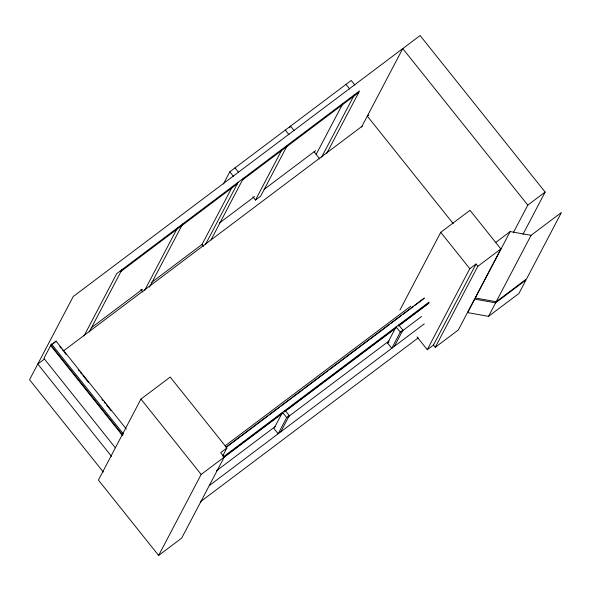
<?xml version="1.0" encoding="UTF-8"?>
<svg xmlns="http://www.w3.org/2000/svg" width="591" height="591" viewBox="0 0 591 591"><rect width="100%" height="100%" fill="white"/><g stroke="black" fill="none" stroke-linecap="round" stroke-linejoin="round"><path stroke-width="0.89" d="M126.319 429.044L56.093 341.147L53.242 343.585M83.996 335.961L116.752 273.581L359.564 90.896L326.816 153.276M89.204 332.046L121.953 269.666M144.706 290.292L177.455 227.912M149.479 287.189L182.656 223.996M223.442 183.956L229.818 171.804L351.224 80.465L354.873 85.03M151.296 282.624L202.048 244.445L232.241 186.926M205.409 244.622L238.158 182.242M211.031 239.894L243.359 178.327M140.954 399.073L98.424 480.084L158.632 555.451L181.703 538.098L224.233 457.087L220.694 452.662L226.892 448L170.215 377.058L140.954 399.073L201.169 474.44L158.632 555.451M289.671 127.752L290.521 126.134L294.17 130.7M252.859 196.818L255.46 200.076L281.833 149.848M287.034 145.933L260.668 196.16L255.46 200.076M316.163 154.406L342.965 103.366M321.607 157.191L354.364 94.811M361.552 127.08L402.759 48.595L527.807 205.114L513.284 232.773M222.644 456.097L226.892 448M284.256 412.023L285.106 410.405L289.272 415.621L280.769 431.829M286.672 417.578L278.162 433.787L273.995 428.564L282.505 412.363L286.672 417.578L289.272 415.621M399.915 310.09L440.746 232.322L470.008 210.3L500.88 248.944L458.35 329.955L435.279 347.309L433.469 345.041L475.999 264.029L477.816 266.297L435.279 347.309M387.6 343.098L396.103 326.889L400.277 332.112L391.767 348.313L387.6 343.098L388.9 342.115M394.367 346.356L402.877 330.155L398.703 324.932M417.017 336.87L427.271 349.702L469.801 268.691L475.999 264.029M531.058 235.336L510.173 231.583L475.312 297.982L496.196 301.735L526.588 278.871L561.45 212.472L531.058 235.336L496.196 301.735M522.946 234.361L545.146 192.068L420.105 35.549L73.225 296.527L29.55 379.718L103.314 472.039M488.528 316.348L495.613 302.851L526.005 279.979L518.92 293.483L488.528 316.348L467.644 312.595L474.736 299.09L495.613 302.851M121.103 271.291L237.309 183.86M242.509 179.945L358.715 92.521M56.093 341.147L50.892 345.063L122.847 435.124M51.942 344.56L50.641 345.543L122.588 435.604M219.261 223.139L254.566 196.574M264.125 189.386L315.609 150.646M44.288 359.143L37.78 364.041L111.544 456.363M368.762 115.023L367.314 116.109L453.179 223.583M90.992 327.998L142.475 289.265M63.414 350.973L362.253 126.134M527.807 205.114L545.146 192.068M225.178 445.799L410.73 306.204M495.709 242.473L510.173 231.583M225.895 447.291L424.382 297.953M226.383 447.217L267.701 416.123M269.178 415.015L279.506 407.243M280.984 406.135L291.311 398.364M292.789 397.248L303.117 389.476M304.594 388.368L327.466 371.155M328.943 370.047L339.278 362.276M340.748 361.167L389.454 324.525M390.924 323.417L401.259 315.646M402.73 314.53L413.065 306.759M414.542 305.65L424.131 298.433M224.019 456.363L429.147 302.031M223.42 457.5L282.454 413.087M285.401 410.871L396.088 327.599M398.297 325.929L428.549 303.168M201.169 474.44L282.941 413.013M285.15 411.351L396.568 327.525M398.785 325.855L429.036 303.094M477.816 266.297L500.88 248.944M400.277 332.112L402.877 330.155M216.439 470.805L275.465 426.392M288.009 416.958L389.1 340.904M402.382 330.908L421.568 316.473M209.229 485.654L424.272 323.853M200.26 501.885L418.251 337.867M427.271 349.702L433.469 345.041M346.023 84.38L349.673 88.946M440.746 232.322L469.801 268.691M314.08 151.798L319.812 158.972M285.32 130.05L288.969 134.615M235.026 167.888L238.668 172.454M229.818 171.804L233.467 176.369M202.048 244.445L203.607 246.395M140.821 289.464L142.904 292.072M59.876 346.673L61.021 348.114M62.173 349.554L63.326 350.995M64.478 352.435L66.207 354.593M78.293 369.73L79.445 371.17M80.598 372.611L81.743 374.051M82.895 375.492L88.65 382.695M101.888 399.265L103.041 400.705M104.193 402.146L105.346 403.587M106.498 405.027L111.101 410.797M123.445 433.986L51.491 343.925L43.911 358.368L115.282 447.705"/></g></svg>
